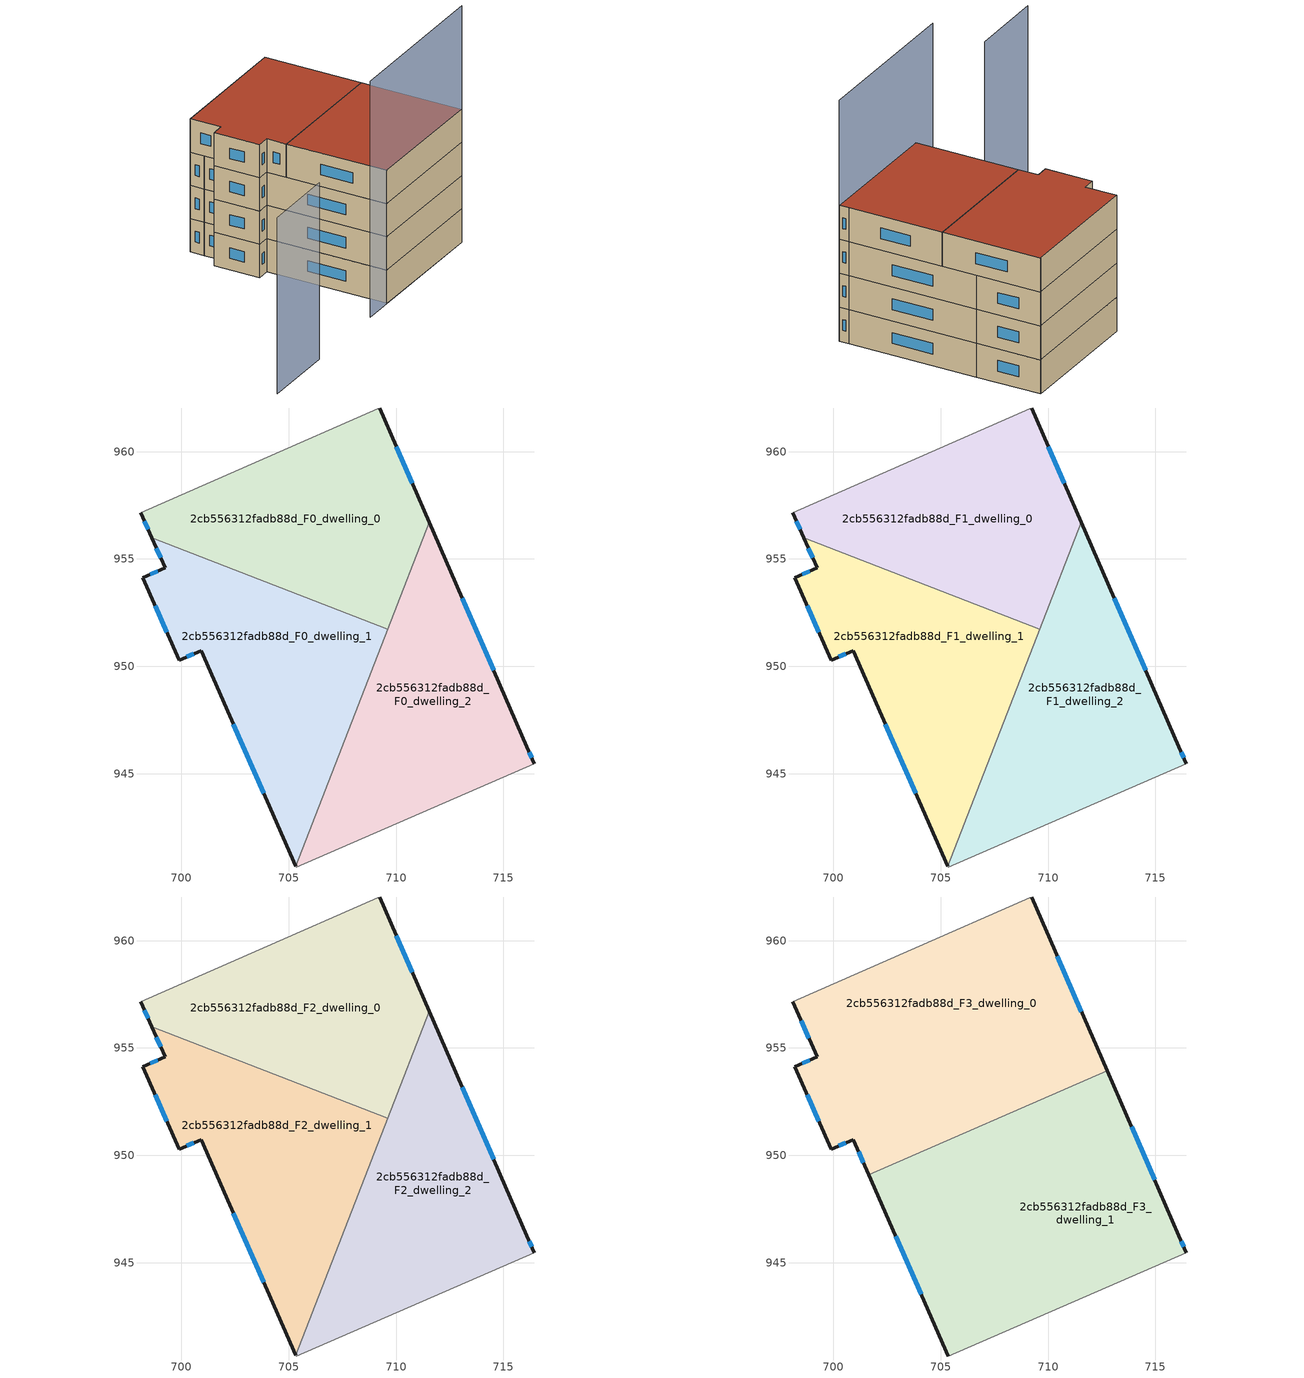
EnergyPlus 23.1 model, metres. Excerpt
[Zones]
2cb556312fadb88d_F0_dwelling_0
 floor ground (EU_floor_Construction): 709.23,962.04 711.54,956.72 709.61,951.73 698.62,955.98 698.1,957.15 709.16,962 z0
 wall outside (EU_wall_Construction): 698.1,957.15 698.62,955.98 / 711.54,956.72 709.23,962.04 z0:3
 wall to 2cb556312fadb88d_F0_dwelling_1 (EU_wall_Construction): 698.62,955.98 709.61,951.73 z0:3
 wall adiabatic (EU_wall_Construction): 709.23,962.04 709.16,962 698.1,957.15 z0:3
 wall to 2cb556312fadb88d_F0_dwelling_2 (EU_wall_Construction): 709.61,951.73 711.54,956.72 z0:3
 window (EU_Window_Construction): 698.28,956.75 698.45,956.38 / 710.76,958.53 710.02,960.23 z1.02:1.98
2cb556312fadb88d_F0_dwelling_1
 floor ground (EU_floor_Construction): 709.61,951.73 705.33,940.67 700.93,950.73 699.89,950.28 698.21,954.12 699.24,954.58 698.62,955.98 z0
 wall outside (EU_wall_Construction): 698.62,955.98 699.24,954.58 698.21,954.12 699.89,950.28 700.93,950.73 705.33,940.67 z0:3
 wall to 2cb556312fadb88d_F0_dwelling_2 (EU_wall_Construction): 705.33,940.67 709.61,951.73 z0:3
 window (EU_Window_Construction): 700.25,950.44 700.57,950.58 / 698.78,952.82 699.32,951.59 / 698.89,954.43 698.56,954.28 / 698.83,955.5 699.03,955.06 / 702.42,947.31 703.83,944.1 z1.02:1.98
2cb556312fadb88d_F0_dwelling_2
 floor ground (EU_floor_Construction): 711.54,956.72 716.1,946.26 716.44,945.46 705.34,940.65 705.33,940.67 z0
 wall outside (EU_wall_Construction): 716.44,945.46 716.1,946.26 711.54,956.72 z0:3
 wall adiabatic (EU_wall_Construction): 705.33,940.67 705.34,940.65 716.44,945.46 z0:3
 window (EU_Window_Construction): 714.55,949.82 713.09,953.16 / 716.32,945.73 716.22,945.99 z1.02:1.98
2cb556312fadb88d_F1_dwelling_0
 floor to 2cb556312fadb88d_F0_dwelling_0 (EU_floor_Construction): 709.23,962.04 711.54,956.72 709.61,951.73 698.62,955.98 698.1,957.15 709.16,962 z3
 wall outside (EU_wall_Construction): 698.1,957.15 698.62,955.98 / 711.54,956.72 709.23,962.04 z3:6
 wall to 2cb556312fadb88d_F1_dwelling_1 (EU_wall_Construction): 698.62,955.98 709.61,951.73 z3:6
 wall adiabatic (EU_wall_Construction): 709.23,962.04 709.16,962 698.1,957.15 z3:6
 wall to 2cb556312fadb88d_F1_dwelling_2 (EU_wall_Construction): 709.61,951.73 711.54,956.72 z3:6
 window (EU_Window_Construction): 698.28,956.75 698.45,956.38 / 710.76,958.53 710.02,960.23 z4.02:4.98
2cb556312fadb88d_F1_dwelling_1
 floor to 2cb556312fadb88d_F0_dwelling_1 (EU_floor_Construction): 709.61,951.73 705.33,940.67 700.93,950.73 699.89,950.28 698.21,954.12 699.24,954.58 698.62,955.98 z3
 wall outside (EU_wall_Construction): 698.62,955.98 699.24,954.58 698.21,954.12 699.89,950.28 700.93,950.73 705.33,940.67 z3:6
 wall to 2cb556312fadb88d_F1_dwelling_2 (EU_wall_Construction): 705.33,940.67 709.61,951.73 z3:6
 window (EU_Window_Construction): 700.25,950.44 700.57,950.58 / 698.78,952.82 699.32,951.59 / 698.89,954.43 698.56,954.28 / 698.83,955.5 699.03,955.06 / 702.42,947.31 703.83,944.1 z4.02:4.98
2cb556312fadb88d_F1_dwelling_2
 floor to 2cb556312fadb88d_F0_dwelling_2 (EU_floor_Construction): 711.54,956.72 716.1,946.26 716.44,945.46 705.34,940.65 705.33,940.67 z3
 wall outside (EU_wall_Construction): 716.44,945.46 716.1,946.26 711.54,956.72 z3:6
 wall adiabatic (EU_wall_Construction): 705.33,940.67 705.34,940.65 716.44,945.46 z3:6
 window (EU_Window_Construction): 714.55,949.82 713.09,953.16 / 716.32,945.73 716.22,945.99 z4.02:4.98
2cb556312fadb88d_F2_dwelling_0
 floor to 2cb556312fadb88d_F1_dwelling_0 (EU_floor_Construction): 709.23,962.04 711.54,956.72 709.61,951.73 698.62,955.98 698.1,957.15 709.16,962 z6
 wall outside (EU_wall_Construction): 698.1,957.15 698.62,955.98 / 711.54,956.72 709.23,962.04 z6:9
 wall to 2cb556312fadb88d_F2_dwelling_1 (EU_wall_Construction): 698.62,955.98 709.61,951.73 z6:9
 wall adiabatic (EU_wall_Construction): 709.23,962.04 709.16,962 698.1,957.15 z6:9
 wall to 2cb556312fadb88d_F2_dwelling_2 (EU_wall_Construction): 709.61,951.73 711.54,956.72 z6:9
 window (EU_Window_Construction): 698.28,956.75 698.45,956.38 / 710.76,958.53 710.02,960.23 z7.02:7.98
2cb556312fadb88d_F2_dwelling_1
 floor to 2cb556312fadb88d_F1_dwelling_1 (EU_floor_Construction): 709.61,951.73 705.33,940.67 700.93,950.73 699.89,950.28 698.21,954.12 699.24,954.58 698.62,955.98 z6
 wall outside (EU_wall_Construction): 698.62,955.98 699.24,954.58 698.21,954.12 699.89,950.28 700.93,950.73 705.33,940.67 z6:9
 wall to 2cb556312fadb88d_F2_dwelling_2 (EU_wall_Construction): 705.33,940.67 709.61,951.73 z6:9
 window (EU_Window_Construction): 700.25,950.44 700.57,950.58 / 698.78,952.82 699.32,951.59 / 698.89,954.43 698.56,954.28 / 698.83,955.5 699.03,955.06 / 702.42,947.31 703.83,944.1 z7.02:7.98
2cb556312fadb88d_F2_dwelling_2
 floor to 2cb556312fadb88d_F1_dwelling_2 (EU_floor_Construction): 711.54,956.72 716.1,946.26 716.44,945.46 705.34,940.65 705.33,940.67 z6
 wall outside (EU_wall_Construction): 716.44,945.46 716.1,946.26 711.54,956.72 z6:9
 wall adiabatic (EU_wall_Construction): 705.33,940.67 705.34,940.65 716.44,945.46 z6:9
 window (EU_Window_Construction): 714.55,949.82 713.09,953.16 / 716.32,945.73 716.22,945.99 z7.02:7.98
2cb556312fadb88d_F3_dwelling_0
 floor to 2cb556312fadb88d_F2_dwelling_0 (EU_floor_Construction): 709.23,962.04 711.54,956.72 710,952.73 708.6,952.12 698.62,955.98 698.1,957.15 709.16,962 z9
 floor to 2cb556312fadb88d_F2_dwelling_1 (EU_floor_Construction): 708.6,952.12 701.64,949.09 700.93,950.73 699.89,950.28 698.21,954.12 699.24,954.58 698.62,955.98 z9
 floor to 2cb556312fadb88d_F2_dwelling_2 (EU_floor_Construction): 711.54,956.72 712.76,953.93 710,952.73 z9
 wall outside (EU_wall_Construction): 698.1,957.15 699.24,954.58 698.21,954.12 699.89,950.28 700.93,950.73 701.64,949.09 / 712.76,953.93 709.23,962.04 z9:12
 wall adiabatic (EU_wall_Construction): 709.23,962.04 709.16,962 698.1,957.15 z9:12
 wall to 2cb556312fadb88d_F3_dwelling_1 (EU_wall_Construction): 701.64,949.09 712.76,953.93 z9:12
 window (EU_Window_Construction): 698.89,954.43 698.56,954.28 / 698.49,956.28 698.85,955.46 / 711.56,956.69 710.43,959.28 / 701.17,950.17 701.4,949.65 / 700.25,950.44 700.57,950.58 / 698.78,952.82 699.32,951.59 z10.02:10.98
 roof outside (EU_roof_Construction): 712.76,953.93 709.23,962.04 709.16,962 698.1,957.15 699.24,954.58 698.21,954.12 699.89,950.28 700.93,950.73 701.64,949.09 z12
2cb556312fadb88d_F3_dwelling_1
 floor to 2cb556312fadb88d_F2_dwelling_1 (EU_floor_Construction): 709.61,951.73 705.33,940.67 701.64,949.09 708.6,952.12 z9
 floor to 2cb556312fadb88d_F2_dwelling_2 (EU_floor_Construction): 712.76,953.93 716.1,946.26 716.44,945.46 705.34,940.65 705.33,940.67 710,952.73 z9
 floor to 2cb556312fadb88d_F2_dwelling_0 (EU_floor_Construction): 710,952.73 709.61,951.73 708.6,952.12 z9
 wall outside (EU_wall_Construction): 716.44,945.46 716.1,946.26 712.76,953.93 / 701.64,949.09 705.34,940.65 z9:12
 wall adiabatic (EU_wall_Construction): 705.34,940.65 716.44,945.46 z9:12
 window (EU_Window_Construction): 714.96,948.87 713.9,951.32 / 716.32,945.73 716.22,945.99 / 702.9,946.22 704.08,943.52 z10.02:10.98
 roof outside (EU_roof_Construction): 716.44,945.46 716.1,946.26 712.76,953.93 701.64,949.09 705.34,940.65 z12
shading: 688.99,933.48 695.26,936.24 z0:15.9; 702.84,939.57 716.44,945.46 z0:21.3
[Building]
EU S2 Campaign: North Axis=0; Terrain=City; Solar Distribution=FullExterior
[Site:Location]
Vienna: Latitude=48; Longitude=16.5; Time Zone=1; Elevation=183
[SizingPeriod:WeatherFileDays]
AnnualSizingPeriod: Begin Month=1; Begin Day of Month=1; End Month=12; End Day of Month=31; Day of Week for Start Day=Monday; Use Weather File Daylight Saving Period=No; Use Weather File Rain and Snow Indicators=No
[MATERIAL]
EU_InternalMass_Material: Roughness=MediumRough; Thickness=0.1; Conductivity=1; Density=1800; Specific Heat=900; Thermal Absorptance=0.9; Solar Absorptance=0.7; Visible Absorptance=0.7
[MATERIAL:NOMASS] Roughness=MediumRough; Thermal Absorptance=0.9; Solar Absorptance=0.7; Visible Absorptance=0.7
Name | Thermal Resistance
EU_wall_NoMass | 0.942466
EU_roof_NoMass | 0.551687
EU_floor_NoMass | 0.66527
[WINDOWMATERIAL:SIMPLEGLAZINGSYSTEM]
EU_Window_SimpleGlazing: UFactor=2.03367; Solar Heat Gain Coefficient=0.65; Visible Transmittance=0.65
[CONSTRUCTION]
EU_wall_Construction: EU_wall_NoMass
EU_roof_Construction: EU_roof_NoMass
EU_floor_Construction: EU_floor_NoMass
EU_Window_Construction: EU_Window_SimpleGlazing
EU_InternalMass_Construction: EU_InternalMass_Material
[ZONE] Type=1; Multiplier=1; Ceiling Height=autocalculate; Floor Area=autocalculate; Part of Total Floor Area=Yes
Name | Volume
2cb556312fadb88d_F0_dwelling_0; 2cb556312fadb88d_F1_dwelling_0; 2cb556312fadb88d_F2_dwelling_0 | 223.504
2cb556312fadb88d_F3_dwelling_0 | 335.285
2cb556312fadb88d_F0_dwelling_1; 2cb556312fadb88d_F1_dwelling_1; 2cb556312fadb88d_F2_dwelling_1 | 223.521
2cb556312fadb88d_F3_dwelling_1 | 335.297
2cb556312fadb88d_F0_dwelling_2; 2cb556312fadb88d_F1_dwelling_2; 2cb556312fadb88d_F2_dwelling_2 | 223.529
[INTERNALMASS] Construction=EU_InternalMass_Construction
Name | Zone or ZoneList | Surface Area
2cb556312fadb88d_F0_dwelling_0_EU_InternalMass | 2cb556312fadb88d_F0_dwelling_0 | 74.5042
2cb556312fadb88d_F0_dwelling_1_EU_InternalMass | 2cb556312fadb88d_F0_dwelling_1 | 74.5089
2cb556312fadb88d_F0_dwelling_2_EU_InternalMass | 2cb556312fadb88d_F0_dwelling_2 | 74.51
2cb556312fadb88d_F1_dwelling_0_EU_InternalMass | 2cb556312fadb88d_F1_dwelling_0 | 74.5042
2cb556312fadb88d_F1_dwelling_1_EU_InternalMass | 2cb556312fadb88d_F1_dwelling_1 | 74.5089
2cb556312fadb88d_F1_dwelling_2_EU_InternalMass | 2cb556312fadb88d_F1_dwelling_2 | 74.51
2cb556312fadb88d_F2_dwelling_0_EU_InternalMass | 2cb556312fadb88d_F2_dwelling_0 | 74.5042
2cb556312fadb88d_F2_dwelling_1_EU_InternalMass | 2cb556312fadb88d_F2_dwelling_1 | 74.5089
2cb556312fadb88d_F2_dwelling_2_EU_InternalMass | 2cb556312fadb88d_F2_dwelling_2 | 74.51
2cb556312fadb88d_F3_dwelling_0_EU_InternalMass | 2cb556312fadb88d_F3_dwelling_0 | 111.762
2cb556312fadb88d_F3_dwelling_1_EU_InternalMass | 2cb556312fadb88d_F3_dwelling_1 | 111.766
[OTHEREQUIPMENT] Fuel Type=Electricity; Design Level Calculation Method=Watts/Area; Power per Zone Floor Area=1; Fraction Latent=0; Fraction Radiant=0; Fraction Lost=0; Carbon Dioxide Generation Rate=0; EndUse Subcategory=EU_Step8_InternalGains
Name | Zone or ZoneList or Space or SpaceList | Schedule
EU_Step8_InternalGain_2cb556312fadb88d_F0_dwelling_0_f000 | 2cb556312fadb88d_F0_dwelling_0 | EU_Step8_GainSchedule_2cb556312fadb88d_F0_dwelling_0_f000
EU_Step8_InternalGain_2cb556312fadb88d_F0_dwelling_1_f000 | 2cb556312fadb88d_F0_dwelling_1 | EU_Step8_GainSchedule_2cb556312fadb88d_F0_dwelling_1_f000
EU_Step8_InternalGain_2cb556312fadb88d_F0_dwelling_2_f000 | 2cb556312fadb88d_F0_dwelling_2 | EU_Step8_GainSchedule_2cb556312fadb88d_F0_dwelling_2_f000
EU_Step8_InternalGain_2cb556312fadb88d_F1_dwelling_0_f000 | 2cb556312fadb88d_F1_dwelling_0 | EU_Step8_GainSchedule_2cb556312fadb88d_F1_dwelling_0_f000
EU_Step8_InternalGain_2cb556312fadb88d_F1_dwelling_1_f000 | 2cb556312fadb88d_F1_dwelling_1 | EU_Step8_GainSchedule_2cb556312fadb88d_F1_dwelling_1_f000
EU_Step8_InternalGain_2cb556312fadb88d_F1_dwelling_2_f000 | 2cb556312fadb88d_F1_dwelling_2 | EU_Step8_GainSchedule_2cb556312fadb88d_F1_dwelling_2_f000
EU_Step8_InternalGain_2cb556312fadb88d_F2_dwelling_0_f000 | 2cb556312fadb88d_F2_dwelling_0 | EU_Step8_GainSchedule_2cb556312fadb88d_F2_dwelling_0_f000
EU_Step8_InternalGain_2cb556312fadb88d_F2_dwelling_1_f000 | 2cb556312fadb88d_F2_dwelling_1 | EU_Step8_GainSchedule_2cb556312fadb88d_F2_dwelling_1_f000
EU_Step8_InternalGain_2cb556312fadb88d_F2_dwelling_2_f000 | 2cb556312fadb88d_F2_dwelling_2 | EU_Step8_GainSchedule_2cb556312fadb88d_F2_dwelling_2_f000
EU_Step8_InternalGain_2cb556312fadb88d_F3_dwelling_0_f000 | 2cb556312fadb88d_F3_dwelling_0 | EU_Step8_GainSchedule_2cb556312fadb88d_F3_dwelling_0_f000
EU_Step8_InternalGain_2cb556312fadb88d_F3_dwelling_1_f000 | 2cb556312fadb88d_F3_dwelling_1 | EU_Step8_GainSchedule_2cb556312fadb88d_F3_dwelling_1_f000
[ZONEVENTILATION:DESIGNFLOWRATE] Schedule=EU_AlwaysOn; Design Flow Rate Calculation Method=AirChanges/Hour; Air Changes per Hour=0.530523; Ventilation Type=Natural; Fan Pressure Rise=0; Fan Total Efficiency=1; Constant Term Coefficient=1; Temperature Term Coefficient=0; Velocity Term Coefficient=0; Velocity Squared Term Coefficient=0; Minimum Indoor Temperature=-100; Maximum Indoor Temperature=100; Delta Temperature=-100; Minimum Outdoor Temperature=-100; Maximum Outdoor Temperature=100; Maximum Wind Speed=40
Name | Zone or ZoneList or Space or SpaceList
EU_ConstantAir_2cb556312fadb88d_F0_dwelling_0 | 2cb556312fadb88d_F0_dwelling_0
EU_ConstantAir_2cb556312fadb88d_F0_dwelling_1 | 2cb556312fadb88d_F0_dwelling_1
EU_ConstantAir_2cb556312fadb88d_F0_dwelling_2 | 2cb556312fadb88d_F0_dwelling_2
EU_ConstantAir_2cb556312fadb88d_F1_dwelling_0 | 2cb556312fadb88d_F1_dwelling_0
EU_ConstantAir_2cb556312fadb88d_F1_dwelling_1 | 2cb556312fadb88d_F1_dwelling_1
EU_ConstantAir_2cb556312fadb88d_F1_dwelling_2 | 2cb556312fadb88d_F1_dwelling_2
EU_ConstantAir_2cb556312fadb88d_F2_dwelling_0 | 2cb556312fadb88d_F2_dwelling_0
EU_ConstantAir_2cb556312fadb88d_F2_dwelling_1 | 2cb556312fadb88d_F2_dwelling_1
EU_ConstantAir_2cb556312fadb88d_F2_dwelling_2 | 2cb556312fadb88d_F2_dwelling_2
EU_ConstantAir_2cb556312fadb88d_F3_dwelling_0 | 2cb556312fadb88d_F3_dwelling_0
EU_ConstantAir_2cb556312fadb88d_F3_dwelling_1 | 2cb556312fadb88d_F3_dwelling_1
[HVACTEMPLATE:THERMOSTAT] Constant Heating Setpoint=20; Constant Cooling Setpoint=50
EU_HeatOnly_2cb556312fadb88d_F0_dwelling_0; EU_HeatOnly_2cb556312fadb88d_F0_dwelling_1; EU_HeatOnly_2cb556312fadb88d_F0_dwelling_2; EU_HeatOnly_2cb556312fadb88d_F1_dwelling_0; EU_HeatOnly_2cb556312fadb88d_F1_dwelling_1; EU_HeatOnly_2cb556312fadb88d_F1_dwelling_2; EU_HeatOnly_2cb556312fadb88d_F2_dwelling_0; EU_HeatOnly_2cb556312fadb88d_F2_dwelling_1; EU_HeatOnly_2cb556312fadb88d_F2_dwelling_2; EU_HeatOnly_2cb556312fadb88d_F3_dwelling_0; EU_HeatOnly_2cb556312fadb88d_F3_dwelling_1
[HVACTEMPLATE:ZONE:IDEALLOADSAIRSYSTEM] System Availability Schedule=EU_AlwaysOn; Maximum Heating Supply Air Temperature=50; Minimum Cooling Supply Air Temperature=13; Maximum Heating Supply Air Humidity Ratio=0.0156; Minimum Cooling Supply Air Humidity Ratio=0.0077; Heating Limit=NoLimit; Cooling Limit=NoLimit; Heating Availability Schedule=EU_AlwaysOn; Cooling Availability Schedule=EU_CoolingOff; Dehumidification Control Type=ConstantSensibleHeatRatio; Cooling Sensible Heat Ratio=0.7; Dehumidification Setpoint=60; Humidification Control Type=None; Humidification Setpoint=30; Outdoor Air Method=None; Outdoor Air Flow Rate per Person=0.00944; Outdoor Air Flow Rate per Zone Floor Area=0; Outdoor Air Flow Rate per Zone=0; Demand Controlled Ventilation Type=None; Outdoor Air Economizer Type=NoEconomizer; Heat Recovery Type=None; Sensible Heat Recovery Effectiveness=0.7; Latent Heat Recovery Effectiveness=0.65
Name | Template Thermostat
2cb556312fadb88d_F0_dwelling_0 | EU_HeatOnly_2cb556312fadb88d_F0_dwelling_0
2cb556312fadb88d_F0_dwelling_1 | EU_HeatOnly_2cb556312fadb88d_F0_dwelling_1
2cb556312fadb88d_F0_dwelling_2 | EU_HeatOnly_2cb556312fadb88d_F0_dwelling_2
2cb556312fadb88d_F1_dwelling_0 | EU_HeatOnly_2cb556312fadb88d_F1_dwelling_0
2cb556312fadb88d_F1_dwelling_1 | EU_HeatOnly_2cb556312fadb88d_F1_dwelling_1
2cb556312fadb88d_F1_dwelling_2 | EU_HeatOnly_2cb556312fadb88d_F1_dwelling_2
2cb556312fadb88d_F2_dwelling_0 | EU_HeatOnly_2cb556312fadb88d_F2_dwelling_0
2cb556312fadb88d_F2_dwelling_1 | EU_HeatOnly_2cb556312fadb88d_F2_dwelling_1
2cb556312fadb88d_F2_dwelling_2 | EU_HeatOnly_2cb556312fadb88d_F2_dwelling_2
2cb556312fadb88d_F3_dwelling_0 | EU_HeatOnly_2cb556312fadb88d_F3_dwelling_0
2cb556312fadb88d_F3_dwelling_1 | EU_HeatOnly_2cb556312fadb88d_F3_dwelling_1
[SIZING:ZONE] Zone Cooling Design Supply Air Temperature Input Method=SupplyAirTemperature; Zone Cooling Design Supply Air Temperature=13; Zone Heating Design Supply Air Temperature Input Method=SupplyAirTemperature; Zone Heating Design Supply Air Temperature=50; Zone Cooling Design Supply Air Humidity Ratio=0.008; Zone Heating Design Supply Air Humidity Ratio=0.008; Cooling Design Air Flow Method=DesignDay; Cooling Design Air Flow Rate=0; Cooling Minimum Air Flow per Zone Floor Area=0.000762; Cooling Minimum Air Flow=0; Cooling Minimum Air Flow Fraction=0.2; Heating Design Air Flow Method=DesignDay; Heating Design Air Flow Rate=0; Heating Maximum Air Flow per Zone Floor Area=0.002032; Heating Maximum Air Flow=0.141576; Heating Maximum Air Flow Fraction=0.3; Account for Dedicated Outdoor Air System=No; Dedicated Outdoor Air System Control Strategy=NeutralSupplyAir; Dedicated Outdoor Air Low Setpoint Temperature for Design=autosize; Dedicated Outdoor Air High Setpoint Temperature for Design=autosize; Zone Load Sizing Method=Sensible Load Only No Latent Load; Zone Latent Cooling Design Supply Air Humidity Ratio Input Method=HumidityRatioDifference; Zone Cooling Design Supply Air Humidity Ratio Difference=0.005; Zone Latent Heating Design Supply Air Humidity Ratio Input Method=HumidityRatioDifference; Zone Humidification Design Supply Air Humidity Ratio Difference=0.005
2cb556312fadb88d_F0_dwelling_0; 2cb556312fadb88d_F0_dwelling_1; 2cb556312fadb88d_F0_dwelling_2; 2cb556312fadb88d_F1_dwelling_0; 2cb556312fadb88d_F1_dwelling_1; 2cb556312fadb88d_F1_dwelling_2; 2cb556312fadb88d_F2_dwelling_0; 2cb556312fadb88d_F2_dwelling_1; 2cb556312fadb88d_F2_dwelling_2; 2cb556312fadb88d_F3_dwelling_0; 2cb556312fadb88d_F3_dwelling_1
[SCHEDULE:CONSTANT]
Name | Hourly Value
EU_AlwaysOn | 1
EU_CoolingOff | 0
[SCHEDULE:FILE] Column Number=1; Rows to Skip at Top=0; Number of Hours of Data=8760; Column Separator=Comma; Interpolate to Timestep=No; Minutes per Item=60; Adjust Schedule for Daylight Savings=Yes
Name | File
EU_Step8_GainSchedule_2cb556312fadb88d_F0_dwelling_0_f000 | ../../schedules/2cb556312fadb88d/2cb556312fadb88d_F0_dwelling_0_f000_gain.csv
EU_Step8_GainSchedule_2cb556312fadb88d_F0_dwelling_1_f000 | ../../schedules/2cb556312fadb88d/2cb556312fadb88d_F0_dwelling_1_f000_gain.csv
EU_Step8_GainSchedule_2cb556312fadb88d_F0_dwelling_2_f000 | ../../schedules/2cb556312fadb88d/2cb556312fadb88d_F0_dwelling_2_f000_gain.csv
EU_Step8_GainSchedule_2cb556312fadb88d_F1_dwelling_0_f000 | ../../schedules/2cb556312fadb88d/2cb556312fadb88d_F1_dwelling_0_f000_gain.csv
EU_Step8_GainSchedule_2cb556312fadb88d_F1_dwelling_1_f000 | ../../schedules/2cb556312fadb88d/2cb556312fadb88d_F1_dwelling_1_f000_gain.csv
EU_Step8_GainSchedule_2cb556312fadb88d_F1_dwelling_2_f000 | ../../schedules/2cb556312fadb88d/2cb556312fadb88d_F1_dwelling_2_f000_gain.csv
EU_Step8_GainSchedule_2cb556312fadb88d_F2_dwelling_0_f000 | ../../schedules/2cb556312fadb88d/2cb556312fadb88d_F2_dwelling_0_f000_gain.csv
EU_Step8_GainSchedule_2cb556312fadb88d_F2_dwelling_1_f000 | ../../schedules/2cb556312fadb88d/2cb556312fadb88d_F2_dwelling_1_f000_gain.csv
EU_Step8_GainSchedule_2cb556312fadb88d_F2_dwelling_2_f000 | ../../schedules/2cb556312fadb88d/2cb556312fadb88d_F2_dwelling_2_f000_gain.csv
EU_Step8_GainSchedule_2cb556312fadb88d_F3_dwelling_0_f000 | ../../schedules/2cb556312fadb88d/2cb556312fadb88d_F3_dwelling_0_f000_gain.csv
EU_Step8_GainSchedule_2cb556312fadb88d_F3_dwelling_1_f000 | ../../schedules/2cb556312fadb88d/2cb556312fadb88d_F3_dwelling_1_f000_gain.csv
